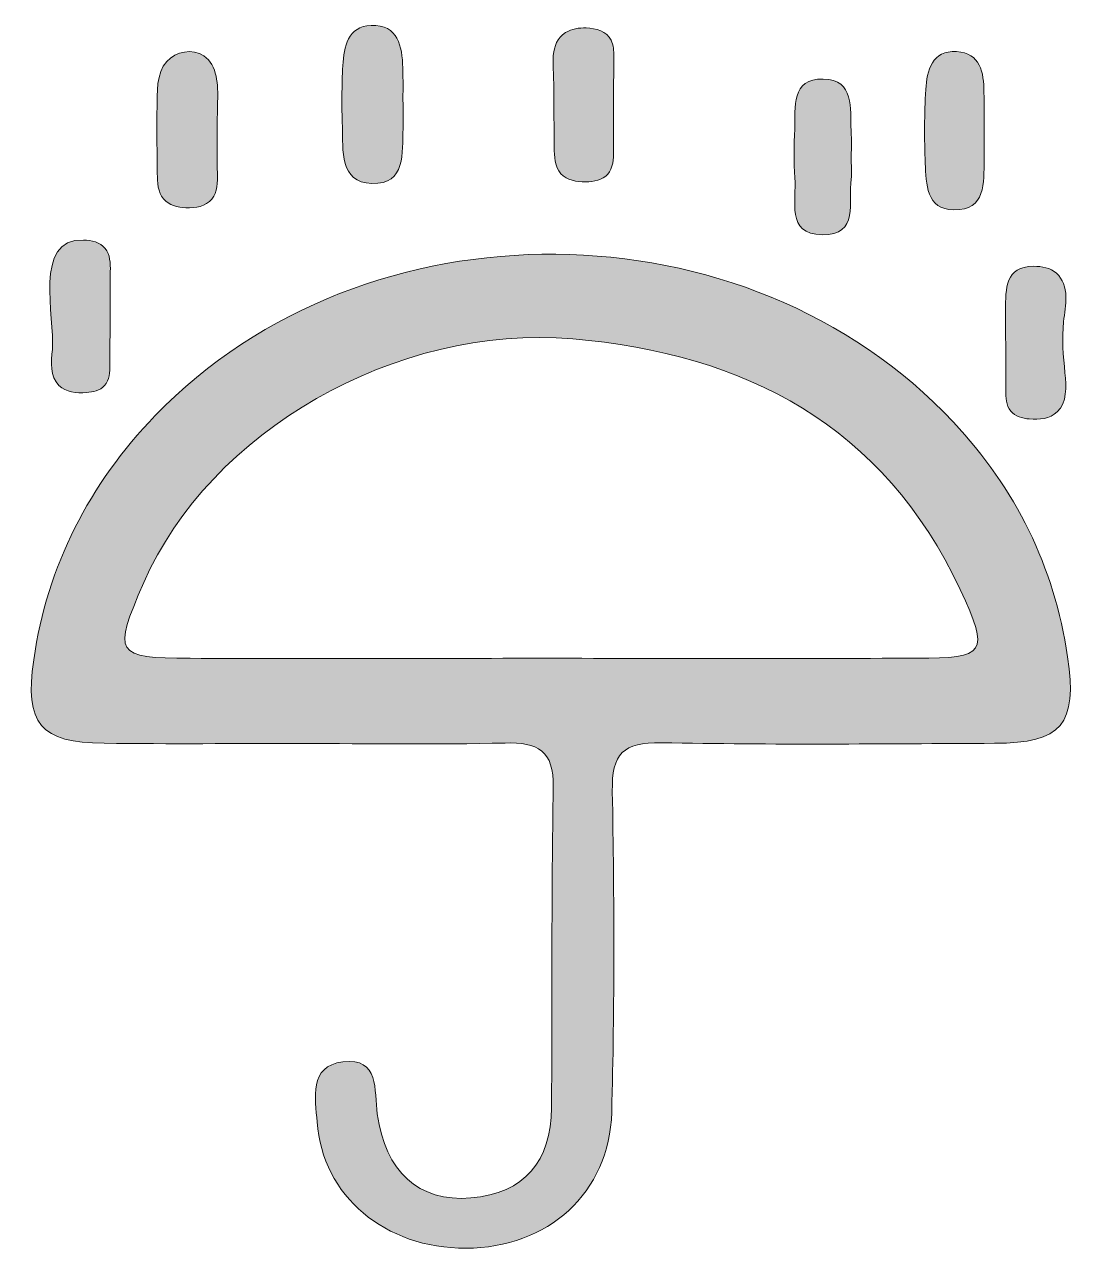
# Model space of a CAD drawing. Header units: inches. Extents: x 45.2 to 55.5, y -12 to 0.
import ezdxf

# ---------------------------------------------------------------- set-up
doc = ezdxf.new("R2010")
doc.units = ezdxf.units.IN
doc.header["$MEASUREMENT"] = 0
doc.layers.add('Слой 1', color=7, linetype='Continuous', lineweight=0)

# ---------------------------------------------------------------- blocks, each defined once
blk = doc.blocks.new('Block_0')
at = {"layer": 'Слой 1', "true_color": 0x000000, "transparency": 33554687}
h = blk.add_hatch(color=18, dxfattribs=at)
h.dxf.hatch_style = 2
edge = h.paths.add_edge_path()
edge.add_spline(control_points=[(48.883, -0.774), (48.883, -0.853), (48.886, -0.933), (48.883, -1.013), (48.875, -1.248), (48.913, -1.562), (48.578, -1.551), (48.256, -1.54), (48.295, -1.225), (48.288, -0.991), (48.281, -0.792), (48.282, -0.592), (48.292, -0.394), (48.302, -0.208), (48.342, -0.009), (48.57, 0), (48.838, 0.009), (48.874, -0.205), (48.881, -0.415), (48.885, -0.535), (48.882, -0.654), (48.883, -0.774)], knot_values=[0, 0, 0, 0, 1, 1, 1, 2, 2, 2, 3, 3, 3, 4, 4, 4, 5, 5, 5, 6, 6, 6, 7, 7, 7, 7], degree=3, periodic=0)
h = blk.add_hatch(color=18, dxfattribs=at)
h.dxf.hatch_style = 2
edge = h.paths.add_edge_path()
edge.add_spline(control_points=[(50.95, -0.799), (50.949, -0.943), (50.949, -1.088), (50.949, -1.232), (50.948, -1.312), (50.946, -1.399), (50.893, -1.459), (50.841, -1.519), (50.754, -1.534), (50.675, -1.535), (50.587, -1.536), (50.491, -1.52), (50.432, -1.455), (50.371, -1.387), (50.367, -1.286), (50.366, -1.195), (50.365, -0.984), (50.364, -0.774), (50.362, -0.563), (50.361, -0.402), (50.314, -0.171), (50.478, -0.071), (50.538, -0.034), (50.611, -0.022), (50.681, -0.024), (50.777, -0.026), (50.882, -0.06), (50.925, -0.144), (50.95, -0.193), (50.951, -0.25), (50.951, -0.305), (50.95, -0.47), (50.95, -0.634), (50.95, -0.799)], knot_values=[0, 0, 0, 0, 1, 1, 1, 2, 2, 2, 3, 3, 3, 4, 4, 4, 5, 5, 5, 6, 6, 6, 7, 7, 7, 8, 8, 8, 9, 9, 9, 10, 10, 10, 11, 11, 11, 11], degree=3, periodic=0)
h = blk.add_hatch(color=18, dxfattribs=at)
h.dxf.hatch_style = 2
edge = h.paths.add_edge_path()
edge.add_spline(control_points=[(47.059, -1.068), (47.058, -1.195), (47.059, -1.322), (47.062, -1.449), (47.064, -1.538), (47.065, -1.636), (47.008, -1.704), (46.949, -1.777), (46.845, -1.794), (46.752, -1.789), (46.672, -1.784), (46.586, -1.764), (46.533, -1.703), (46.476, -1.637), (46.472, -1.54), (46.472, -1.452), (46.471, -1.239), (46.463, -1.024), (46.469, -0.811), (46.472, -0.666), (46.46, -0.468), (46.565, -0.354), (46.655, -0.256), (46.818, -0.223), (46.928, -0.299), (47.063, -0.391), (47.069, -0.585), (47.064, -0.748), (47.061, -0.855), (47.059, -0.961), (47.059, -1.068)], knot_values=[0, 0, 0, 0, 1, 1, 1, 2, 2, 2, 3, 3, 3, 4, 4, 4, 5, 5, 5, 6, 6, 6, 7, 7, 7, 8, 8, 8, 9, 9, 9, 10, 10, 10, 10], degree=3, periodic=0)
h = blk.add_hatch(color=18, dxfattribs=at)
h.dxf.hatch_style = 2
edge = h.paths.add_edge_path()
edge.add_spline(control_points=[(54.585, -1.079), (54.586, -1.159), (54.588, -1.24), (54.586, -1.321), (54.579, -1.542), (54.606, -1.814), (54.288, -1.81), (54.017, -1.807), (54.016, -1.554), (54.008, -1.354), (53.998, -1.113), (53.999, -0.87), (54.013, -0.629), (54.024, -0.442), (54.075, -0.243), (54.315, -0.257), (54.547, -0.27), (54.583, -0.462), (54.584, -0.655), (54.585, -0.797), (54.585, -0.938), (54.585, -1.079)], knot_values=[0, 0, 0, 0, 1, 1, 1, 2, 2, 2, 3, 3, 3, 4, 4, 4, 5, 5, 5, 6, 6, 6, 7, 7, 7, 7], degree=3, periodic=0)
h = blk.add_hatch(color=18, dxfattribs=at)
h.dxf.hatch_style = 2
edge = h.paths.add_edge_path()
edge.add_spline(control_points=[(53.282, -1.33), (53.282, -1.389), (53.289, -1.45), (53.281, -1.509), (53.251, -1.728), (53.361, -2.062), (52.996, -2.055), (52.635, -2.048), (52.748, -1.716), (52.728, -1.497), (52.714, -1.339), (52.721, -1.178), (52.727, -1.018), (52.734, -0.805), (52.69, -0.519), (53.007, -0.526), (53.316, -0.532), (53.269, -0.817), (53.28, -1.03), (53.286, -1.13), (53.281, -1.23), (53.282, -1.33)], knot_values=[0, 0, 0, 0, 1, 1, 1, 2, 2, 2, 3, 3, 3, 4, 4, 4, 5, 5, 5, 6, 6, 6, 7, 7, 7, 7], degree=3, periodic=0)
h = blk.add_hatch(color=18, dxfattribs=at)
h.dxf.hatch_style = 2
edge = h.paths.add_edge_path()
edge.add_spline(control_points=[(50.299, -6.211), (51.508, -6.211), (52.716, -6.214), (53.924, -6.21), (54.601, -6.209), (54.643, -6.165), (54.351, -5.537), (53.602, -3.928), (52.24, -3.219), (50.548, -3.076), (48.808, -2.929), (46.987, -3.987), (46.339, -5.468), (46.032, -6.169), (46.055, -6.21), (46.794, -6.211), (47.963, -6.213), (49.131, -6.211), (50.299, -6.211)], knot_values=[0, 0, 0, 0, 1, 1, 1, 2, 2, 2, 3, 3, 3, 4, 4, 4, 5, 5, 5, 6, 6, 6, 6], degree=3, periodic=0)
edge = h.paths.add_edge_path()
edge.add_spline(control_points=[(47.886, -7.047), (47.24, -7.047), (46.595, -7.052), (45.949, -7.045), (45.324, -7.039), (45.169, -6.855), (45.259, -6.226), (45.393, -5.297), (45.803, -4.502), (46.452, -3.829), (48.515, -1.691), (52.258, -1.723), (54.284, -3.893), (54.893, -4.546), (55.275, -5.311), (55.405, -6.195), (55.502, -6.862), (55.349, -7.043), (54.687, -7.045), (53.597, -7.05), (52.507, -7.062), (51.418, -7.039), (51.044, -7.031), (50.93, -7.148), (50.937, -7.518), (50.956, -8.568), (50.96, -9.618), (50.931, -10.666), (50.91, -11.459), (50.304, -11.997), (49.5, -12), (48.708, -12.003), (48.092, -11.488), (48.04, -10.76), (48.023, -10.531), (47.956, -10.213), (48.291, -10.171), (48.655, -10.125), (48.599, -10.453), (48.631, -10.682), (48.708, -11.246), (49.036, -11.55), (49.547, -11.507), (50.079, -11.462), (50.336, -11.144), (50.34, -10.623), (50.348, -9.573), (50.338, -8.524), (50.358, -7.475), (50.364, -7.116), (50.207, -7.033), (49.884, -7.042), (49.218, -7.059), (48.552, -7.047), (47.886, -7.047)], knot_values=[0, 0, 0, 0, 1, 1, 1, 2, 2, 2, 3, 3, 3, 4, 4, 4, 5, 5, 5, 6, 6, 6, 7, 7, 7, 8, 8, 8, 9, 9, 9, 10, 10, 10, 11, 11, 11, 12, 12, 12, 13, 13, 13, 14, 14, 14, 15, 15, 15, 16, 16, 16, 17, 17, 17, 18, 18, 18, 18], degree=3, periodic=0)
h = blk.add_hatch(color=18, dxfattribs=at)
h.dxf.hatch_style = 2
edge = h.paths.add_edge_path()
edge.add_spline(control_points=[(46.009, -2.869), (46.008, -3.022), (46.007, -3.176), (46.007, -3.329), (46.006, -3.401), (46.003, -3.48), (45.955, -3.534), (45.911, -3.583), (45.841, -3.598), (45.776, -3.603), (45.681, -3.611), (45.575, -3.601), (45.507, -3.534), (45.418, -3.447), (45.43, -3.303), (45.442, -3.179), (45.472, -2.863), (45.247, -2.09), (45.748, -2.106), (45.826, -2.108), (45.91, -2.128), (45.959, -2.188), (46.01, -2.249), (46.012, -2.336), (46.011, -2.416), (46.01, -2.567), (46.01, -2.718), (46.009, -2.869)], knot_values=[0, 0, 0, 0, 1, 1, 1, 2, 2, 2, 3, 3, 3, 4, 4, 4, 5, 5, 5, 6, 6, 6, 7, 7, 7, 8, 8, 8, 9, 9, 9, 9], degree=3, periodic=0)
h = blk.add_hatch(color=18, dxfattribs=at)
h.dxf.hatch_style = 2
edge = h.paths.add_edge_path()
edge.add_spline(control_points=[(54.797, -3.116), (54.796, -3.01), (54.796, -2.904), (54.796, -2.798), (54.796, -2.579), (54.791, -2.365), (55.071, -2.364), (55.151, -2.363), (55.235, -2.379), (55.295, -2.432), (55.358, -2.487), (55.385, -2.574), (55.388, -2.658), (55.391, -2.742), (55.374, -2.825), (55.365, -2.908), (55.348, -3.075), (55.362, -3.243), (55.379, -3.41), (55.392, -3.545), (55.4, -3.701), (55.302, -3.793), (55.231, -3.86), (55.125, -3.871), (55.029, -3.862), (54.961, -3.856), (54.889, -3.837), (54.846, -3.785), (54.8, -3.729), (54.797, -3.651), (54.797, -3.579), (54.797, -3.424), (54.797, -3.27), (54.797, -3.116)], knot_values=[0, 0, 0, 0, 1, 1, 1, 2, 2, 2, 3, 3, 3, 4, 4, 4, 5, 5, 5, 6, 6, 6, 7, 7, 7, 8, 8, 8, 9, 9, 9, 10, 10, 10, 11, 11, 11, 11], degree=3, periodic=0)
at = {"layer": 'Слой 1'}
for points, knots in [([(48.883, -0.774), (48.883, -0.853), (48.886, -0.933), (48.883, -1.013), (48.875, -1.248), (48.913, -1.562), (48.578, -1.551), (48.256, -1.54), (48.295, -1.225), (48.288, -0.991), (48.281, -0.792), (48.282, -0.592), (48.292, -0.394), (48.302, -0.208), (48.342, -0.009), (48.57, 0), (48.838, 0.009), (48.874, -0.205), (48.881, -0.415), (48.885, -0.535), (48.882, -0.654), (48.883, -0.774)], [0, 0, 0, 0, 1, 1, 1, 2, 2, 2, 3, 3, 3, 4, 4, 4, 5, 5, 5, 6, 6, 6, 7, 7, 7, 7]), ([(50.95, -0.799), (50.949, -0.943), (50.949, -1.088), (50.949, -1.232), (50.948, -1.312), (50.946, -1.399), (50.893, -1.459), (50.841, -1.519), (50.754, -1.534), (50.675, -1.535), (50.587, -1.536), (50.491, -1.52), (50.432, -1.455), (50.371, -1.387), (50.367, -1.286), (50.366, -1.195), (50.365, -0.984), (50.364, -0.774), (50.362, -0.563), (50.361, -0.402), (50.314, -0.171), (50.478, -0.071), (50.538, -0.034), (50.611, -0.022), (50.681, -0.024), (50.777, -0.026), (50.882, -0.06), (50.925, -0.144), (50.95, -0.193), (50.951, -0.25), (50.951, -0.305), (50.95, -0.47), (50.95, -0.634), (50.95, -0.799)], [0, 0, 0, 0, 1, 1, 1, 2, 2, 2, 3, 3, 3, 4, 4, 4, 5, 5, 5, 6, 6, 6, 7, 7, 7, 8, 8, 8, 9, 9, 9, 10, 10, 10, 11, 11, 11, 11]), ([(47.059, -1.068), (47.058, -1.195), (47.059, -1.322), (47.062, -1.449), (47.064, -1.538), (47.065, -1.636), (47.008, -1.704), (46.949, -1.777), (46.845, -1.794), (46.752, -1.789), (46.672, -1.784), (46.586, -1.764), (46.533, -1.703), (46.476, -1.637), (46.472, -1.54), (46.472, -1.452), (46.471, -1.239), (46.463, -1.024), (46.469, -0.811), (46.472, -0.666), (46.46, -0.468), (46.565, -0.354), (46.655, -0.256), (46.818, -0.223), (46.928, -0.299), (47.063, -0.391), (47.069, -0.585), (47.064, -0.748), (47.061, -0.855), (47.059, -0.961), (47.059, -1.068)], [0, 0, 0, 0, 1, 1, 1, 2, 2, 2, 3, 3, 3, 4, 4, 4, 5, 5, 5, 6, 6, 6, 7, 7, 7, 8, 8, 8, 9, 9, 9, 10, 10, 10, 10]), ([(54.585, -1.079), (54.586, -1.159), (54.588, -1.24), (54.586, -1.321), (54.579, -1.542), (54.606, -1.814), (54.288, -1.81), (54.017, -1.807), (54.016, -1.554), (54.008, -1.354), (53.998, -1.113), (53.999, -0.87), (54.013, -0.629), (54.024, -0.442), (54.075, -0.243), (54.315, -0.257), (54.547, -0.27), (54.583, -0.462), (54.584, -0.655), (54.585, -0.797), (54.585, -0.938), (54.585, -1.079)], [0, 0, 0, 0, 1, 1, 1, 2, 2, 2, 3, 3, 3, 4, 4, 4, 5, 5, 5, 6, 6, 6, 7, 7, 7, 7]), ([(53.282, -1.33), (53.282, -1.389), (53.289, -1.45), (53.281, -1.509), (53.251, -1.728), (53.361, -2.062), (52.996, -2.055), (52.635, -2.048), (52.748, -1.716), (52.728, -1.497), (52.714, -1.339), (52.721, -1.178), (52.727, -1.018), (52.734, -0.805), (52.69, -0.519), (53.007, -0.526), (53.316, -0.532), (53.269, -0.817), (53.28, -1.03), (53.286, -1.13), (53.281, -1.23), (53.282, -1.33)], [0, 0, 0, 0, 1, 1, 1, 2, 2, 2, 3, 3, 3, 4, 4, 4, 5, 5, 5, 6, 6, 6, 7, 7, 7, 7]), ([(47.886, -7.047), (47.24, -7.047), (46.595, -7.052), (45.949, -7.045), (45.324, -7.039), (45.169, -6.855), (45.259, -6.226), (45.393, -5.297), (45.803, -4.502), (46.452, -3.829), (48.515, -1.691), (52.258, -1.723), (54.284, -3.893), (54.893, -4.546), (55.275, -5.311), (55.405, -6.195), (55.502, -6.862), (55.349, -7.043), (54.687, -7.045), (53.597, -7.05), (52.507, -7.062), (51.418, -7.039), (51.044, -7.031), (50.93, -7.148), (50.937, -7.518), (50.956, -8.568), (50.96, -9.618), (50.931, -10.666), (50.91, -11.459), (50.304, -11.997), (49.5, -12), (48.708, -12.003), (48.092, -11.488), (48.04, -10.76), (48.023, -10.531), (47.956, -10.213), (48.291, -10.171), (48.655, -10.125), (48.599, -10.453), (48.631, -10.682), (48.708, -11.246), (49.036, -11.55), (49.547, -11.507), (50.079, -11.462), (50.336, -11.144), (50.34, -10.623), (50.348, -9.573), (50.338, -8.524), (50.358, -7.475), (50.364, -7.116), (50.207, -7.033), (49.884, -7.042), (49.218, -7.059), (48.552, -7.047), (47.886, -7.047)], [0, 0, 0, 0, 1, 1, 1, 2, 2, 2, 3, 3, 3, 4, 4, 4, 5, 5, 5, 6, 6, 6, 7, 7, 7, 8, 8, 8, 9, 9, 9, 10, 10, 10, 11, 11, 11, 12, 12, 12, 13, 13, 13, 14, 14, 14, 15, 15, 15, 16, 16, 16, 17, 17, 17, 18, 18, 18, 18]), ([(46.009, -2.869), (46.008, -3.022), (46.007, -3.176), (46.007, -3.329), (46.006, -3.401), (46.003, -3.48), (45.955, -3.534), (45.911, -3.583), (45.841, -3.598), (45.776, -3.603), (45.681, -3.611), (45.575, -3.601), (45.507, -3.534), (45.418, -3.447), (45.43, -3.303), (45.442, -3.179), (45.472, -2.863), (45.247, -2.09), (45.748, -2.106), (45.826, -2.108), (45.91, -2.128), (45.959, -2.188), (46.01, -2.249), (46.012, -2.336), (46.011, -2.416), (46.01, -2.567), (46.01, -2.718), (46.009, -2.869)], [0, 0, 0, 0, 1, 1, 1, 2, 2, 2, 3, 3, 3, 4, 4, 4, 5, 5, 5, 6, 6, 6, 7, 7, 7, 8, 8, 8, 9, 9, 9, 9]), ([(54.797, -3.116), (54.796, -3.01), (54.796, -2.904), (54.796, -2.798), (54.796, -2.579), (54.791, -2.365), (55.071, -2.364), (55.151, -2.363), (55.235, -2.379), (55.295, -2.432), (55.358, -2.487), (55.385, -2.574), (55.388, -2.658), (55.391, -2.742), (55.374, -2.825), (55.365, -2.908), (55.348, -3.075), (55.362, -3.243), (55.379, -3.41), (55.392, -3.545), (55.4, -3.701), (55.302, -3.793), (55.231, -3.86), (55.125, -3.871), (55.029, -3.862), (54.961, -3.856), (54.889, -3.837), (54.846, -3.785), (54.8, -3.729), (54.797, -3.651), (54.797, -3.579), (54.797, -3.424), (54.797, -3.27), (54.797, -3.116)], [0, 0, 0, 0, 1, 1, 1, 2, 2, 2, 3, 3, 3, 4, 4, 4, 5, 5, 5, 6, 6, 6, 7, 7, 7, 8, 8, 8, 9, 9, 9, 10, 10, 10, 11, 11, 11, 11]), ([(50.299, -6.211), (51.508, -6.211), (52.716, -6.214), (53.924, -6.21), (54.601, -6.209), (54.643, -6.165), (54.351, -5.537), (53.602, -3.928), (52.24, -3.219), (50.548, -3.076), (48.808, -2.929), (46.987, -3.987), (46.339, -5.468), (46.032, -6.169), (46.055, -6.21), (46.794, -6.211), (47.963, -6.213), (49.131, -6.211), (50.299, -6.211)], [0, 0, 0, 0, 1, 1, 1, 2, 2, 2, 3, 3, 3, 4, 4, 4, 5, 5, 5, 6, 6, 6, 6])]:
    blk.add_open_spline(points, degree=3, knots=knots, dxfattribs=at)

msp = doc.modelspace()

# ---------------------------------------------------------------- block references
at = {"layer": 'Слой 1'}
msp.add_blockref('Block_0', (0, 0), dxfattribs=at)

doc.saveas('drawing.dxf')
